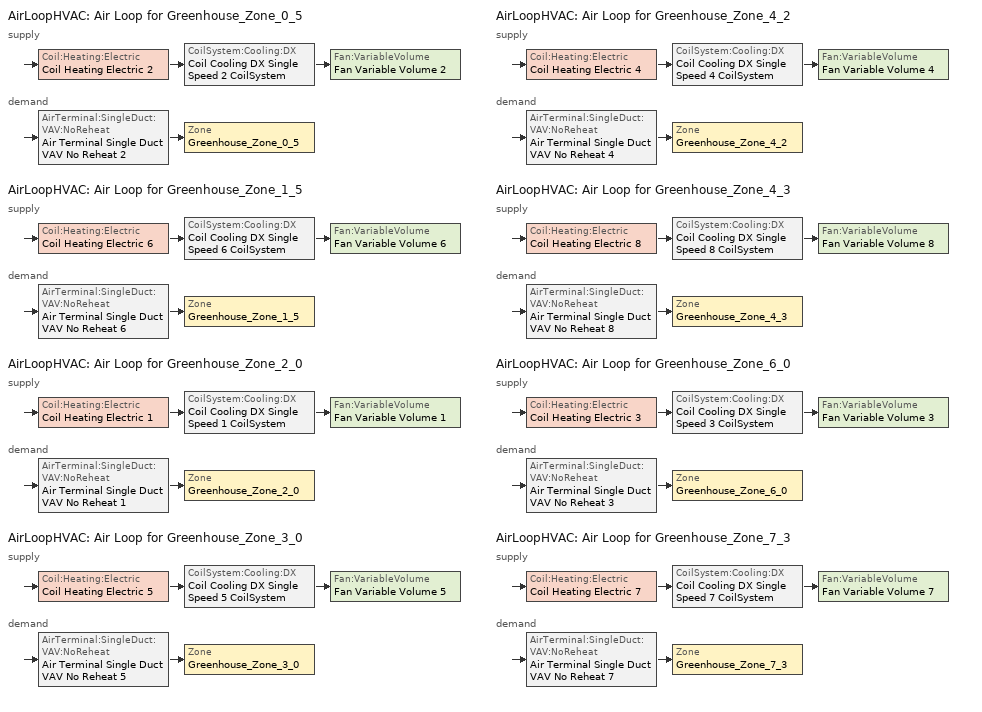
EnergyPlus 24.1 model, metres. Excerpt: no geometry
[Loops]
AirLoopHVAC 'Air Loop for Greenhouse_Zone_0_5'
 supply: Coil:Heating:Electric 'Coil Heating Electric 2' > CoilSystem:Cooling:DX 'Coil Cooling DX Single Speed 2 CoilSystem' > Fan:VariableVolume 'Fan Variable Volume 2'
 demand: AirTerminal:SingleDuct:VAV:NoReheat 'Air Terminal Single Duct VAV No Reheat 2' > Zone 'Greenhouse_Zone_0_5'
AirLoopHVAC 'Air Loop for Greenhouse_Zone_1_5'
 supply: Coil:Heating:Electric 'Coil Heating Electric 6' > CoilSystem:Cooling:DX 'Coil Cooling DX Single Speed 6 CoilSystem' > Fan:VariableVolume 'Fan Variable Volume 6'
 demand: AirTerminal:SingleDuct:VAV:NoReheat 'Air Terminal Single Duct VAV No Reheat 6' > Zone 'Greenhouse_Zone_1_5'
AirLoopHVAC 'Air Loop for Greenhouse_Zone_2_0'
 supply: Coil:Heating:Electric 'Coil Heating Electric 1' > CoilSystem:Cooling:DX 'Coil Cooling DX Single Speed 1 CoilSystem' > Fan:VariableVolume 'Fan Variable Volume 1'
 demand: AirTerminal:SingleDuct:VAV:NoReheat 'Air Terminal Single Duct VAV No Reheat 1' > Zone 'Greenhouse_Zone_2_0'
AirLoopHVAC 'Air Loop for Greenhouse_Zone_3_0'
 supply: Coil:Heating:Electric 'Coil Heating Electric 5' > CoilSystem:Cooling:DX 'Coil Cooling DX Single Speed 5 CoilSystem' > Fan:VariableVolume 'Fan Variable Volume 5'
 demand: AirTerminal:SingleDuct:VAV:NoReheat 'Air Terminal Single Duct VAV No Reheat 5' > Zone 'Greenhouse_Zone_3_0'
AirLoopHVAC 'Air Loop for Greenhouse_Zone_4_2'
 supply: Coil:Heating:Electric 'Coil Heating Electric 4' > CoilSystem:Cooling:DX 'Coil Cooling DX Single Speed 4 CoilSystem' > Fan:VariableVolume 'Fan Variable Volume 4'
 demand: AirTerminal:SingleDuct:VAV:NoReheat 'Air Terminal Single Duct VAV No Reheat 4' > Zone 'Greenhouse_Zone_4_2'
AirLoopHVAC 'Air Loop for Greenhouse_Zone_4_3'
 supply: Coil:Heating:Electric 'Coil Heating Electric 8' > CoilSystem:Cooling:DX 'Coil Cooling DX Single Speed 8 CoilSystem' > Fan:VariableVolume 'Fan Variable Volume 8'
 demand: AirTerminal:SingleDuct:VAV:NoReheat 'Air Terminal Single Duct VAV No Reheat 8' > Zone 'Greenhouse_Zone_4_3'
AirLoopHVAC 'Air Loop for Greenhouse_Zone_6_0'
 supply: Coil:Heating:Electric 'Coil Heating Electric 3' > CoilSystem:Cooling:DX 'Coil Cooling DX Single Speed 3 CoilSystem' > Fan:VariableVolume 'Fan Variable Volume 3'
 demand: AirTerminal:SingleDuct:VAV:NoReheat 'Air Terminal Single Duct VAV No Reheat 3' > Zone 'Greenhouse_Zone_6_0'
AirLoopHVAC 'Air Loop for Greenhouse_Zone_7_3'
 supply: Coil:Heating:Electric 'Coil Heating Electric 7' > CoilSystem:Cooling:DX 'Coil Cooling DX Single Speed 7 CoilSystem' > Fan:VariableVolume 'Fan Variable Volume 7'
 demand: AirTerminal:SingleDuct:VAV:NoReheat 'Air Terminal Single Duct VAV No Reheat 7' > Zone 'Greenhouse_Zone_7_3'
[ZoneControl:Thermostat] Temperature Difference Between Cutout And Setpoint {deltaC}=0
Name | Zone or ZoneList | Control Type Schedule | Control 1
Greenhouse_Zone_0_5 Thermostat | Greenhouse_Zone_0_5 | Greenhouse_Zone_0_5 Thermostat Schedule | Thermostat Setpoint Dual Setpoint 2
Greenhouse_Zone_1_5 Thermostat | Greenhouse_Zone_1_5 | Greenhouse_Zone_1_5 Thermostat Schedule | Thermostat Setpoint Dual Setpoint 6
Greenhouse_Zone_2_0 Thermostat | Greenhouse_Zone_2_0 | Greenhouse_Zone_2_0 Thermostat Schedule | Thermostat Setpoint Dual Setpoint 1
Greenhouse_Zone_3_0 Thermostat | Greenhouse_Zone_3_0 | Greenhouse_Zone_3_0 Thermostat Schedule | Thermostat Setpoint Dual Setpoint 5
Greenhouse_Zone_4_2 Thermostat | Greenhouse_Zone_4_2 | Greenhouse_Zone_4_2 Thermostat Schedule | Thermostat Setpoint Dual Setpoint 4
Greenhouse_Zone_4_3 Thermostat | Greenhouse_Zone_4_3 | Greenhouse_Zone_4_3 Thermostat Schedule | Thermostat Setpoint Dual Setpoint 8
Greenhouse_Zone_6_0 Thermostat | Greenhouse_Zone_6_0 | Greenhouse_Zone_6_0 Thermostat Schedule | Thermostat Setpoint Dual Setpoint 3
Greenhouse_Zone_7_3 Thermostat | Greenhouse_Zone_7_3 | Greenhouse_Zone_7_3 Thermostat Schedule | Thermostat Setpoint Dual Setpoint 7
[ThermostatSetpoint:DualSetpoint]
Name | Heating Setpoint Temperature Schedule | Cooling Setpoint Temperature Schedule
Thermostat Setpoint Dual Setpoint 2 | Heating Schedule 1 | Cooling Schedule 1
Thermostat Setpoint Dual Setpoint 6 | Heating Schedule 5 | Cooling Schedule 5
Thermostat Setpoint Dual Setpoint 1 | Heating Schedule | Cooling Schedule
Thermostat Setpoint Dual Setpoint 5 | Heating Schedule 4 | Cooling Schedule 4
Thermostat Setpoint Dual Setpoint 4 | Heating Schedule 3 | Cooling Schedule 3
Thermostat Setpoint Dual Setpoint 8 | Heating Schedule 7 | Cooling Schedule 7
Thermostat Setpoint Dual Setpoint 3 | Heating Schedule 2 | Cooling Schedule 2
Thermostat Setpoint Dual Setpoint 7 | Heating Schedule 6 | Cooling Schedule 6
[AirTerminal:SingleDuct:VAV:NoReheat] Availability Schedule=Always On Discrete; Maximum Air Flow Rate {m3/s}=Autosize; Zone Minimum Air Flow Input Method=Constant; Constant Minimum Air Flow Fraction=0.3; Fixed Minimum Air Flow Rate {m3/s}=Autosize
Air Terminal Single Duct VAV No Reheat 2; Air Terminal Single Duct VAV No Reheat 6; Air Terminal Single Duct VAV No Reheat 1; Air Terminal Single Duct VAV No Reheat 5; Air Terminal Single Duct VAV No Reheat 4; Air Terminal Single Duct VAV No Reheat 8; Air Terminal Single Duct VAV No Reheat 3; Air Terminal Single Duct VAV No Reheat 7
[Zone equipment]
Greenhouse_Zone_0_5: Air Terminal Single Duct VAV No Reheat 2
Greenhouse_Zone_1_5: Air Terminal Single Duct VAV No Reheat 6
Greenhouse_Zone_2_0: Air Terminal Single Duct VAV No Reheat 1
Greenhouse_Zone_3_0: Air Terminal Single Duct VAV No Reheat 5
Greenhouse_Zone_4_2: Air Terminal Single Duct VAV No Reheat 4
Greenhouse_Zone_4_3: Air Terminal Single Duct VAV No Reheat 8
Greenhouse_Zone_6_0: Air Terminal Single Duct VAV No Reheat 3
Greenhouse_Zone_7_3: Air Terminal Single Duct VAV No Reheat 7
[Sizing:Zone] Zone Cooling Design Supply Air Temperature Input Method=SupplyAirTemperature; Zone Cooling Design Supply Air Temperature {C}=15; Zone Cooling Design Supply Air Temperature Difference {deltaC}=11.11; Zone Heating Design Supply Air Temperature Input Method=SupplyAirTemperature; Zone Heating Design Supply Air Temperature {C}=40; Zone Heating Design Supply Air Temperature Difference {deltaC}=11.11; Zone Cooling Design Supply Air Humidity Ratio {kgWater/kgDryAir}=0.008; Zone Heating Design Supply Air Humidity Ratio {kgWater/kgDryAir}=0.008; Cooling Design Air Flow Method=DesignDay; Cooling Design Air Flow Rate {m3/s}=100; Cooling Minimum Air Flow per Zone Floor Area {m3/s-m2}=0.000762; Cooling Minimum Air Flow {m3/s}=0; Cooling Minimum Air Flow Fraction=0; Heating Design Air Flow Method=DesignDay; Heating Design Air Flow Rate {m3/s}=100; Heating Maximum Air Flow per Zone Floor Area {m3/s-m2}=0.002032; Heating Maximum Air Flow {m3/s}=0.141576; Heating Maximum Air Flow Fraction=0.3; Account for Dedicated Outdoor Air System=No; Zone Load Sizing Method=Sensible Load Only No Latent Load; Zone Latent Cooling Design Supply Air Humidity Ratio Input Method=HumidityRatioDifference; Zone Cooling Design Supply Air Humidity Ratio Difference {kgWater/kgDryAir}=0.005; Zone Latent Heating Design Supply Air Humidity Ratio Input Method=HumidityRatioDifference; Zone Humidification Design Supply Air Humidity Ratio Difference {kgWater/kgDryAir}=0.005
Name | Design Specification Outdoor Air Object
Greenhouse_Zone_0_5 | Greenhouse_Zone_0_5 Zero air DSOA
Greenhouse_Zone_1_5 | Greenhouse_Zone_1_5 Zero air DSOA
Greenhouse_Zone_2_0 | Greenhouse_Zone_2_0 Zero air DSOA
Greenhouse_Zone_3_0 | Greenhouse_Zone_3_0 Zero air DSOA
Greenhouse_Zone_4_2 | Greenhouse_Zone_4_2 Zero air DSOA
Greenhouse_Zone_4_3 | Greenhouse_Zone_4_3 Zero air DSOA
Greenhouse_Zone_6_0 | Greenhouse_Zone_6_0 Zero air DSOA
Greenhouse_Zone_7_3 | Greenhouse_Zone_7_3 Zero air DSOA
[DesignSpecification:OutdoorAir] Outdoor Air Method=Sum; Outdoor Air Flow per Person {m3/s-person}=0; Outdoor Air Flow per Zone Floor Area {m3/s-m2}=0; Outdoor Air Flow per Zone {m3/s}=0; Outdoor Air Flow Air Changes per Hour {1/hr}=0
Greenhouse_Zone_0_5 Zero air DSOA; Greenhouse_Zone_1_5 Zero air DSOA; Greenhouse_Zone_2_0 Zero air DSOA; Greenhouse_Zone_3_0 Zero air DSOA; Greenhouse_Zone_4_2 Zero air DSOA; Greenhouse_Zone_4_3 Zero air DSOA; Greenhouse_Zone_6_0 Zero air DSOA; Greenhouse_Zone_7_3 Zero air DSOA
[AirLoopHVAC] Design Supply Air Flow Rate {m3/s}=AutoSize; Design Return Air Flow Fraction of Supply Air Flow=1
Air Loop for Greenhouse_Zone_0_5; Air Loop for Greenhouse_Zone_1_5; Air Loop for Greenhouse_Zone_2_0; Air Loop for Greenhouse_Zone_3_0; Air Loop for Greenhouse_Zone_4_2; Air Loop for Greenhouse_Zone_4_3; Air Loop for Greenhouse_Zone_6_0; Air Loop for Greenhouse_Zone_7_3
[Sizing:System] Type of Load to Size On=Sensible; Design Outdoor Air Flow Rate {m3/s}=0.1; Central Heating Maximum System Air Flow Ratio=0.3; Preheat Design Temperature {C}=7; Preheat Design Humidity Ratio {kgWater/kgDryAir}=0.008; Precool Design Temperature {C}=12.8; Precool Design Humidity Ratio {kgWater/kgDryAir}=0.008; Central Cooling Design Supply Air Temperature {C}=13; Central Heating Design Supply Air Temperature {C}=40; Type of Zone Sum to Use=Coincident; 100% Outdoor Air in Cooling=No; 100% Outdoor Air in Heating=No; Central Cooling Design Supply Air Humidity Ratio {kgWater/kgDryAir}=0.0085; Central Heating Design Supply Air Humidity Ratio {kgWater/kgDryAir}=0.008; Cooling Supply Air Flow Rate Method=DesignDay; Cooling Supply Air Flow Rate {m3/s}=0; Cooling Supply Air Flow Rate Per Floor Area {m3/s-m2}=0.00996765; Cooling Fraction of Autosized Cooling Supply Air Flow Rate=1; Cooling Supply Air Flow Rate Per Unit Cooling Capacity {m3/s-W}=3.94755e-05; Heating Supply Air Flow Rate Method=DesignDay; Heating Supply Air Flow Rate {m3/s}=0; Heating Supply Air Flow Rate Per Floor Area {m3/s-m2}=0.00996765; Heating Fraction of Autosized Heating Supply Air Flow Rate=1; Heating Fraction of Autosized Cooling Supply Air Flow Rate=1; Heating Supply Air Flow Rate Per Unit Heating Capacity {m3/s-W}=3.15882e-05; System Outdoor Air Method=ZoneSum; Zone Maximum Outdoor Air Fraction=1; Cooling Design Capacity Method=CoolingDesignCapacity; Cooling Design Capacity {W}=Autosize; Cooling Design Capacity Per Floor Area {W/m2}=234.7; Fraction of Autosized Cooling Design Capacity=1; Heating Design Capacity Method=HeatingDesignCapacity; Heating Design Capacity {W}=Autosize; Heating Design Capacity Per Floor Area {W/m2}=157; Fraction of Autosized Heating Design Capacity=1; Central Cooling Capacity Control Method=OnOff; Occupant Diversity=Autosize
Air Loop for Greenhouse_Zone_0_5; Air Loop for Greenhouse_Zone_1_5; Air Loop for Greenhouse_Zone_2_0; Air Loop for Greenhouse_Zone_3_0; Air Loop for Greenhouse_Zone_4_2; Air Loop for Greenhouse_Zone_4_3; Air Loop for Greenhouse_Zone_6_0; Air Loop for Greenhouse_Zone_7_3
[Coil:Heating:Electric] Efficiency=0.99; Nominal Capacity {W}=Autosize
Name | Availability Schedule
Coil Heating Electric 2 | HVAC_Schedule_Greenhouse_Zone_0_5
Coil Heating Electric 6 | HVAC_Schedule_Greenhouse_Zone_1_5
Coil Heating Electric 1 | HVAC_Schedule_Greenhouse_Zone_2_0
Coil Heating Electric 5 | HVAC_Schedule_Greenhouse_Zone_3_0
Coil Heating Electric 4 | HVAC_Schedule_Greenhouse_Zone_4_2
Coil Heating Electric 8 | HVAC_Schedule_Greenhouse_Zone_4_3
Coil Heating Electric 3 | HVAC_Schedule_Greenhouse_Zone_6_0
Coil Heating Electric 7 | HVAC_Schedule_Greenhouse_Zone_7_3
[SetpointManager:MixedAir] Control Variable=Temperature
Node 80 OS Default SPM; Node 81 OS Default SPM; Node 116 OS Default SPM; Node 117 OS Default SPM; Node 71 OS Default SPM; Node 72 OS Default SPM; Node 107 OS Default SPM; Node 108 OS Default SPM; Node 98 OS Default SPM; Node 99 OS Default SPM; Node 134 OS Default SPM; Node 135 OS Default SPM; Node 89 OS Default SPM; Node 90 OS Default SPM; Node 125 OS Default SPM; Node 126 OS Default SPM
[CoilSystem:Cooling:DX]
Name | Availability Schedule | Cooling Coil
Coil Cooling DX Single Speed 2 CoilSystem | HVAC_Schedule_Greenhouse_Zone_0_5 | Coil Cooling DX Single Speed 2
Coil Cooling DX Single Speed 6 CoilSystem | HVAC_Schedule_Greenhouse_Zone_1_5 | Coil Cooling DX Single Speed 6
Coil Cooling DX Single Speed 1 CoilSystem | HVAC_Schedule_Greenhouse_Zone_2_0 | Coil Cooling DX Single Speed 1
Coil Cooling DX Single Speed 5 CoilSystem | HVAC_Schedule_Greenhouse_Zone_3_0 | Coil Cooling DX Single Speed 5
Coil Cooling DX Single Speed 4 CoilSystem | HVAC_Schedule_Greenhouse_Zone_4_2 | Coil Cooling DX Single Speed 4
Coil Cooling DX Single Speed 8 CoilSystem | HVAC_Schedule_Greenhouse_Zone_4_3 | Coil Cooling DX Single Speed 8
Coil Cooling DX Single Speed 3 CoilSystem | HVAC_Schedule_Greenhouse_Zone_6_0 | Coil Cooling DX Single Speed 3
Coil Cooling DX Single Speed 7 CoilSystem | HVAC_Schedule_Greenhouse_Zone_7_3 | Coil Cooling DX Single Speed 7
[Coil:Cooling:DX:SingleSpeed] Gross Rated Total Cooling Capacity {W}=Autosize; Gross Rated Sensible Heat Ratio=Autosize; Gross Rated Cooling COP {W/W}=3; Rated Air Flow Rate {m3/s}=Autosize; Rated Evaporator Fan Power Per Volume Flow Rate 2017 {W/(m3/s)}=773.3; Rated Evaporator Fan Power Per Volume Flow Rate 2023 {W/(m3/s)}=934.4; Minimum Outdoor Dry-Bulb Temperature for Compressor Operation {C}=-25; Nominal Time for Condensate Removal to Begin {s}=0; Ratio of Initial Moisture Evaporation Rate and Steady State Latent Capacity=0; Maximum Cycling Rate {cycles/hr}=0; Latent Capacity Time Constant {s}=0; Condenser Type=AirCooled; Evaporative Condenser Effectiveness=0.9; Evaporative Condenser Air Flow Rate {m3/s}=Autosize; Evaporative Condenser Pump Rated Power Consumption {W}=Autosize; Crankcase Heater Capacity {W}=0; Maximum Outdoor Dry-Bulb Temperature for Crankcase Heater Operation {C}=10; Basin Heater Capacity {W/K}=0; Basin Heater Setpoint Temperature {C}=2
Name | Availability Schedule | Total Cooling Capacity Function of Temperature Curve | Total Cooling Capacity Function of Flow Fraction Curve | Energy Input Ratio Function of Temperature Curve | Energy Input Ratio Function of Flow Fraction Curve | Part Load Fraction Correlation Curve
Coil Cooling DX Single Speed 2 | HVAC_Schedule_Greenhouse_Zone_0_5 | Curve Biquadratic 3 | Curve Quadratic 4 | Curve Biquadratic 4 | Curve Quadratic 5 | Curve Quadratic 6
Coil Cooling DX Single Speed 6 | HVAC_Schedule_Greenhouse_Zone_1_5 | Curve Biquadratic 11 | Curve Quadratic 16 | Curve Biquadratic 12 | Curve Quadratic 17 | Curve Quadratic 18
Coil Cooling DX Single Speed 1 | HVAC_Schedule_Greenhouse_Zone_2_0 | Curve Biquadratic 1 | Curve Quadratic 1 | Curve Biquadratic 2 | Curve Quadratic 2 | Curve Quadratic 3
Coil Cooling DX Single Speed 5 | HVAC_Schedule_Greenhouse_Zone_3_0 | Curve Biquadratic 9 | Curve Quadratic 13 | Curve Biquadratic 10 | Curve Quadratic 14 | Curve Quadratic 15
Coil Cooling DX Single Speed 4 | HVAC_Schedule_Greenhouse_Zone_4_2 | Curve Biquadratic 7 | Curve Quadratic 10 | Curve Biquadratic 8 | Curve Quadratic 11 | Curve Quadratic 12
Coil Cooling DX Single Speed 8 | HVAC_Schedule_Greenhouse_Zone_4_3 | Curve Biquadratic 15 | Curve Quadratic 22 | Curve Biquadratic 16 | Curve Quadratic 23 | Curve Quadratic 24
Coil Cooling DX Single Speed 3 | HVAC_Schedule_Greenhouse_Zone_6_0 | Curve Biquadratic 5 | Curve Quadratic 7 | Curve Biquadratic 6 | Curve Quadratic 8 | Curve Quadratic 9
Coil Cooling DX Single Speed 7 | HVAC_Schedule_Greenhouse_Zone_7_3 | Curve Biquadratic 13 | Curve Quadratic 19 | Curve Biquadratic 14 | Curve Quadratic 20 | Curve Quadratic 21
[Fan:VariableVolume] Fan Total Efficiency=0.6045; Pressure Rise {Pa}=75; Maximum Flow Rate {m3/s}=AutoSize; Fan Power Minimum Flow Rate Input Method=FixedFlowRate; Fan Power Minimum Flow Fraction=0; Fan Power Minimum Air Flow Rate {m3/s}=0; Motor Efficiency=0.93; Motor In Airstream Fraction=1; Fan Power Coefficient 1=0.0407599; Fan Power Coefficient 2=0.088045; Fan Power Coefficient 3=-0.0729261; Fan Power Coefficient 4=0.94374; Fan Power Coefficient 5=0
Name | Availability Schedule
Fan Variable Volume 2 | HVAC_Schedule_Greenhouse_Zone_0_5
Fan Variable Volume 6 | HVAC_Schedule_Greenhouse_Zone_1_5
Fan Variable Volume 1 | HVAC_Schedule_Greenhouse_Zone_2_0
Fan Variable Volume 5 | HVAC_Schedule_Greenhouse_Zone_3_0
Fan Variable Volume 4 | HVAC_Schedule_Greenhouse_Zone_4_2
Fan Variable Volume 8 | HVAC_Schedule_Greenhouse_Zone_4_3
Fan Variable Volume 3 | HVAC_Schedule_Greenhouse_Zone_6_0
Fan Variable Volume 7 | HVAC_Schedule_Greenhouse_Zone_7_3
[SetpointManager:Scheduled] Control Variable=Temperature
Name | Schedule
Setpoint Manager Scheduled 3 | Cooling Schedule 1
Setpoint Manager Scheduled 7 | Cooling Schedule 5
Setpoint Manager Scheduled 2 | Cooling Schedule
Setpoint Manager Scheduled 6 | Cooling Schedule 4
Setpoint Manager Scheduled 5 | Cooling Schedule 3
Setpoint Manager Scheduled 9 | Cooling Schedule 7
Setpoint Manager Scheduled 4 | Cooling Schedule 2
Setpoint Manager Scheduled 8 | Cooling Schedule 6
[Schedule:Constant]
Always On Discrete: Hourly Value=1
[Schedule:Compact]
Greenhouse_Zone_0_5 Thermostat Schedule; Greenhouse_Zone_1_5 Thermostat Schedule; Greenhouse_Zone_2_0 Thermostat Schedule; Greenhouse_Zone_3_0 Thermostat Schedule; Greenhouse_Zone_4_2 Thermostat Schedule; Greenhouse_Zone_4_3 Thermostat Schedule; Greenhouse_Zone_6_0 Thermostat Schedule; Greenhouse_Zone_7_3 Thermostat Schedule: Through: 12/31, For: AllDays, Until: 24:00, 4
[Schedule:Day:Interval]
Schedule Day 4; Schedule Day 24; Schedule Day 1; Schedule Day 21; Schedule Day 11; Schedule Day 30; Schedule Day 27: No, 24:00, 18
Schedule Day 5; Schedule Day 25; Schedule Day 2; Schedule Day 22; Schedule Day 31; Schedule Day 7; Schedule Day 28: No, 24:00, 19
Schedule Day 10: No, 24:00, 17
Schedule Day 8: No, 24:00, 20
Schedule Day 13; Schedule Day 15; Schedule Day 17; Schedule Day 19; Schedule Day 33; Schedule Day 35; Schedule Day 37; Schedule Day 39: No, 24:00, 0
Schedule Day 14; Schedule Day 16; Schedule Day 18; Schedule Day 20: No, 02:00, 0, 03:00, 1, 24:00, 0
Schedule Day 34; Schedule Day 36; Schedule Day 38; Schedule Day 40: No, 01:00, 0, 02:00, 1, 24:00, 0
[Schedule:Week:Daily]
Heating Schedule 1 Week Rule - Jan1-Dec31: Schedule Day 4, Schedule Day 4, Schedule Day 4, Schedule Day 4, Schedule Day 4, Schedule Day 4, Schedule Day 4, Schedule Day 4, Schedule Day 4, Schedule Day 4, Schedule Day 4, Schedule Day 4
Cooling Schedule 1 Week Rule - Jan1-Dec31: Schedule Day 5, Schedule Day 5, Schedule Day 5, Schedule Day 5, Schedule Day 5, Schedule Day 5, Schedule Day 5, Schedule Day 5, Schedule Day 5, Schedule Day 5, Schedule Day 5, Schedule Day 5
Heating Schedule 5 Week Rule - Jan1-Dec31: Schedule Day 24, Schedule Day 24, Schedule Day 24, Schedule Day 24, Schedule Day 24, Schedule Day 24, Schedule Day 24, Schedule Day 24, Schedule Day 24, Schedule Day 24, Schedule Day 24, Schedule Day 24
Cooling Schedule 5 Week Rule - Jan1-Dec31: Schedule Day 25, Schedule Day 25, Schedule Day 25, Schedule Day 25, Schedule Day 25, Schedule Day 25, Schedule Day 25, Schedule Day 25, Schedule Day 25, Schedule Day 25, Schedule Day 25, Schedule Day 25
Heating Schedule Week Rule - Jan1-Dec31: Schedule Day 1, Schedule Day 1, Schedule Day 1, Schedule Day 1, Schedule Day 1, Schedule Day 1, Schedule Day 1, Schedule Day 1, Schedule Day 1, Schedule Day 1, Schedule Day 1, Schedule Day 1
Cooling Schedule Week Rule - Jan1-Dec31: Schedule Day 2, Schedule Day 2, Schedule Day 2, Schedule Day 2, Schedule Day 2, Schedule Day 2, Schedule Day 2, Schedule Day 2, Schedule Day 2, Schedule Day 2, Schedule Day 2, Schedule Day 2
Heating Schedule 4 Week Rule - Jan1-Dec31: Schedule Day 21, Schedule Day 21, Schedule Day 21, Schedule Day 21, Schedule Day 21, Schedule Day 21, Schedule Day 21, Schedule Day 21, Schedule Day 21, Schedule Day 21, Schedule Day 21, Schedule Day 21
Cooling Schedule 4 Week Rule - Jan1-Dec31: Schedule Day 22, Schedule Day 22, Schedule Day 22, Schedule Day 22, Schedule Day 22, Schedule Day 22, Schedule Day 22, Schedule Day 22, Schedule Day 22, Schedule Day 22, Schedule Day 22, Schedule Day 22
Heating Schedule 3 Week Rule - Jan1-Dec31: Schedule Day 10, Schedule Day 10, Schedule Day 10, Schedule Day 10, Schedule Day 10, Schedule Day 10, Schedule Day 10, Schedule Day 10, Schedule Day 10, Schedule Day 10, Schedule Day 10, Schedule Day 10
Cooling Schedule 3 Week Rule - Jan1-Dec31: Schedule Day 11, Schedule Day 11, Schedule Day 11, Schedule Day 11, Schedule Day 11, Schedule Day 11, Schedule Day 11, Schedule Day 11, Schedule Day 11, Schedule Day 11, Schedule Day 11, Schedule Day 11
Heating Schedule 7 Week Rule - Jan1-Dec31: Schedule Day 30, Schedule Day 30, Schedule Day 30, Schedule Day 30, Schedule Day 30, Schedule Day 30, Schedule Day 30, Schedule Day 30, Schedule Day 30, Schedule Day 30, Schedule Day 30, Schedule Day 30
Cooling Schedule 7 Week Rule - Jan1-Dec31: Schedule Day 31, Schedule Day 31, Schedule Day 31, Schedule Day 31, Schedule Day 31, Schedule Day 31, Schedule Day 31, Schedule Day 31, Schedule Day 31, Schedule Day 31, Schedule Day 31, Schedule Day 31
Heating Schedule 2 Week Rule - Jan1-Dec31: Schedule Day 7, Schedule Day 7, Schedule Day 7, Schedule Day 7, Schedule Day 7, Schedule Day 7, Schedule Day 7, Schedule Day 7, Schedule Day 7, Schedule Day 7, Schedule Day 7, Schedule Day 7
Cooling Schedule 2 Week Rule - Jan1-Dec31: Schedule Day 8, Schedule Day 8, Schedule Day 8, Schedule Day 8, Schedule Day 8, Schedule Day 8, Schedule Day 8, Schedule Day 8, Schedule Day 8, Schedule Day 8, Schedule Day 8, Schedule Day 8
Heating Schedule 6 Week Rule - Jan1-Dec31: Schedule Day 27, Schedule Day 27, Schedule Day 27, Schedule Day 27, Schedule Day 27, Schedule Day 27, Schedule Day 27, Schedule Day 27, Schedule Day 27, Schedule Day 27, Schedule Day 27, Schedule Day 27
Cooling Schedule 6 Week Rule - Jan1-Dec31: Schedule Day 28, Schedule Day 28, Schedule Day 28, Schedule Day 28, Schedule Day 28, Schedule Day 28, Schedule Day 28, Schedule Day 28, Schedule Day 28, Schedule Day 28, Schedule Day 28, Schedule Day 28
HVAC_Schedule_Greenhouse_Zone_0_5 Week Rule - Jan1-Feb21; HVAC_Schedule_Greenhouse_Zone_0_5 Week Rule - Mar1-Dec31: Schedule Day 15, Schedule Day 15, Schedule Day 15, Schedule Day 15, Schedule Day 15, Schedule Day 15, Schedule Day 15, Schedule Day 15, Schedule Day 15, Schedule Day 15, Schedule Day 15, Schedule Day 15
HVAC_Schedule_Greenhouse_Zone_0_5 Week Rule - Feb22-Feb28: Schedule Day 15, Schedule Day 15, Schedule Day 15, Schedule Day 15, Schedule Day 15, Schedule Day 15, Schedule Day 16, Schedule Day 15, Schedule Day 15, Schedule Day 15, Schedule Day 15, Schedule Day 15
HVAC_Schedule_Greenhouse_Zone_1_5 Week Rule - Jan1-Feb21; HVAC_Schedule_Greenhouse_Zone_1_5 Week Rule - Mar1-Dec31: Schedule Day 35, Schedule Day 35, Schedule Day 35, Schedule Day 35, Schedule Day 35, Schedule Day 35, Schedule Day 35, Schedule Day 35, Schedule Day 35, Schedule Day 35, Schedule Day 35, Schedule Day 35
HVAC_Schedule_Greenhouse_Zone_1_5 Week Rule - Feb22-Feb28: Schedule Day 35, Schedule Day 35, Schedule Day 35, Schedule Day 35, Schedule Day 35, Schedule Day 35, Schedule Day 36, Schedule Day 35, Schedule Day 35, Schedule Day 35, Schedule Day 35, Schedule Day 35
HVAC_Schedule_Greenhouse_Zone_2_0 Week Rule - Jan1-Feb21; HVAC_Schedule_Greenhouse_Zone_2_0 Week Rule - Mar1-Dec31: Schedule Day 13, Schedule Day 13, Schedule Day 13, Schedule Day 13, Schedule Day 13, Schedule Day 13, Schedule Day 13, Schedule Day 13, Schedule Day 13, Schedule Day 13, Schedule Day 13, Schedule Day 13
HVAC_Schedule_Greenhouse_Zone_2_0 Week Rule - Feb22-Feb28: Schedule Day 13, Schedule Day 13, Schedule Day 13, Schedule Day 13, Schedule Day 13, Schedule Day 13, Schedule Day 14, Schedule Day 13, Schedule Day 13, Schedule Day 13, Schedule Day 13, Schedule Day 13
HVAC_Schedule_Greenhouse_Zone_3_0 Week Rule - Jan1-Feb21; HVAC_Schedule_Greenhouse_Zone_3_0 Week Rule - Mar1-Dec31: Schedule Day 33, Schedule Day 33, Schedule Day 33, Schedule Day 33, Schedule Day 33, Schedule Day 33, Schedule Day 33, Schedule Day 33, Schedule Day 33, Schedule Day 33, Schedule Day 33, Schedule Day 33
HVAC_Schedule_Greenhouse_Zone_3_0 Week Rule - Feb22-Feb28: Schedule Day 33, Schedule Day 33, Schedule Day 33, Schedule Day 33, Schedule Day 33, Schedule Day 33, Schedule Day 34, Schedule Day 33, Schedule Day 33, Schedule Day 33, Schedule Day 33, Schedule Day 33
HVAC_Schedule_Greenhouse_Zone_4_2 Week Rule - Jan1-Feb21; HVAC_Schedule_Greenhouse_Zone_4_2 Week Rule - Mar1-Dec31: Schedule Day 19, Schedule Day 19, Schedule Day 19, Schedule Day 19, Schedule Day 19, Schedule Day 19, Schedule Day 19, Schedule Day 19, Schedule Day 19, Schedule Day 19, Schedule Day 19, Schedule Day 19
HVAC_Schedule_Greenhouse_Zone_4_2 Week Rule - Feb22-Feb28: Schedule Day 19, Schedule Day 19, Schedule Day 19, Schedule Day 19, Schedule Day 19, Schedule Day 19, Schedule Day 20, Schedule Day 19, Schedule Day 19, Schedule Day 19, Schedule Day 19, Schedule Day 19
HVAC_Schedule_Greenhouse_Zone_4_3 Week Rule - Jan1-Feb21; HVAC_Schedule_Greenhouse_Zone_4_3 Week Rule - Mar1-Dec31: Schedule Day 39, Schedule Day 39, Schedule Day 39, Schedule Day 39, Schedule Day 39, Schedule Day 39, Schedule Day 39, Schedule Day 39, Schedule Day 39, Schedule Day 39, Schedule Day 39, Schedule Day 39
HVAC_Schedule_Greenhouse_Zone_4_3 Week Rule - Feb22-Feb28: Schedule Day 39, Schedule Day 39, Schedule Day 39, Schedule Day 39, Schedule Day 39, Schedule Day 39, Schedule Day 40, Schedule Day 39, Schedule Day 39, Schedule Day 39, Schedule Day 39, Schedule Day 39
HVAC_Schedule_Greenhouse_Zone_6_0 Week Rule - Jan1-Feb21; HVAC_Schedule_Greenhouse_Zone_6_0 Week Rule - Mar1-Dec31: Schedule Day 17, Schedule Day 17, Schedule Day 17, Schedule Day 17, Schedule Day 17, Schedule Day 17, Schedule Day 17, Schedule Day 17, Schedule Day 17, Schedule Day 17, Schedule Day 17, Schedule Day 17
HVAC_Schedule_Greenhouse_Zone_6_0 Week Rule - Feb22-Feb28: Schedule Day 17, Schedule Day 17, Schedule Day 17, Schedule Day 17, Schedule Day 17, Schedule Day 17, Schedule Day 18, Schedule Day 17, Schedule Day 17, Schedule Day 17, Schedule Day 17, Schedule Day 17
HVAC_Schedule_Greenhouse_Zone_7_3 Week Rule - Jan1-Feb21; HVAC_Schedule_Greenhouse_Zone_7_3 Week Rule - Mar1-Dec31: Schedule Day 37, Schedule Day 37, Schedule Day 37, Schedule Day 37, Schedule Day 37, Schedule Day 37, Schedule Day 37, Schedule Day 37, Schedule Day 37, Schedule Day 37, Schedule Day 37, Schedule Day 37
HVAC_Schedule_Greenhouse_Zone_7_3 Week Rule - Feb22-Feb28: Schedule Day 37, Schedule Day 37, Schedule Day 37, Schedule Day 37, Schedule Day 37, Schedule Day 37, Schedule Day 38, Schedule Day 37, Schedule Day 37, Schedule Day 37, Schedule Day 37, Schedule Day 37
[Schedule:Year]
Heating Schedule 1: Heating Schedule 1 Week Rule - Jan1-Dec31, 1, 1, 12, 31
Cooling Schedule 1: Cooling Schedule 1 Week Rule - Jan1-Dec31, 1, 1, 12, 31
Heating Schedule 5: Heating Schedule 5 Week Rule - Jan1-Dec31, 1, 1, 12, 31
Cooling Schedule 5: Cooling Schedule 5 Week Rule - Jan1-Dec31, 1, 1, 12, 31
Heating Schedule: Heating Schedule Week Rule - Jan1-Dec31, 1, 1, 12, 31
Cooling Schedule: Cooling Schedule Week Rule - Jan1-Dec31, 1, 1, 12, 31
Heating Schedule 4: Heating Schedule 4 Week Rule - Jan1-Dec31, 1, 1, 12, 31
Cooling Schedule 4: Cooling Schedule 4 Week Rule - Jan1-Dec31, 1, 1, 12, 31
Heating Schedule 3: Heating Schedule 3 Week Rule - Jan1-Dec31, 1, 1, 12, 31
Cooling Schedule 3: Cooling Schedule 3 Week Rule - Jan1-Dec31, 1, 1, 12, 31
Heating Schedule 7: Heating Schedule 7 Week Rule - Jan1-Dec31, 1, 1, 12, 31
Cooling Schedule 7: Cooling Schedule 7 Week Rule - Jan1-Dec31, 1, 1, 12, 31
Heating Schedule 2: Heating Schedule 2 Week Rule - Jan1-Dec31, 1, 1, 12, 31
Cooling Schedule 2: Cooling Schedule 2 Week Rule - Jan1-Dec31, 1, 1, 12, 31
Heating Schedule 6: Heating Schedule 6 Week Rule - Jan1-Dec31, 1, 1, 12, 31
Cooling Schedule 6: Cooling Schedule 6 Week Rule - Jan1-Dec31, 1, 1, 12, 31
HVAC_Schedule_Greenhouse_Zone_0_5: HVAC_Schedule_Greenhouse_Zone_0_5 Week Rule - Jan1-Feb21, 1, 1, 2, 21, HVAC_Schedule_Greenhouse_Zone_0_5 Week Rule - Feb22-Feb28, 2, 22, 2, 28, HVAC_Schedule_Greenhouse_Zone_0_5 Week Rule - Mar1-Dec31, 3, 1, 12, 31
HVAC_Schedule_Greenhouse_Zone_1_5: HVAC_Schedule_Greenhouse_Zone_1_5 Week Rule - Jan1-Feb21, 1, 1, 2, 21, HVAC_Schedule_Greenhouse_Zone_1_5 Week Rule - Feb22-Feb28, 2, 22, 2, 28, HVAC_Schedule_Greenhouse_Zone_1_5 Week Rule - Mar1-Dec31, 3, 1, 12, 31
HVAC_Schedule_Greenhouse_Zone_2_0: HVAC_Schedule_Greenhouse_Zone_2_0 Week Rule - Jan1-Feb21, 1, 1, 2, 21, HVAC_Schedule_Greenhouse_Zone_2_0 Week Rule - Feb22-Feb28, 2, 22, 2, 28, HVAC_Schedule_Greenhouse_Zone_2_0 Week Rule - Mar1-Dec31, 3, 1, 12, 31
HVAC_Schedule_Greenhouse_Zone_3_0: HVAC_Schedule_Greenhouse_Zone_3_0 Week Rule - Jan1-Feb21, 1, 1, 2, 21, HVAC_Schedule_Greenhouse_Zone_3_0 Week Rule - Feb22-Feb28, 2, 22, 2, 28, HVAC_Schedule_Greenhouse_Zone_3_0 Week Rule - Mar1-Dec31, 3, 1, 12, 31
HVAC_Schedule_Greenhouse_Zone_4_2: HVAC_Schedule_Greenhouse_Zone_4_2 Week Rule - Jan1-Feb21, 1, 1, 2, 21, HVAC_Schedule_Greenhouse_Zone_4_2 Week Rule - Feb22-Feb28, 2, 22, 2, 28, HVAC_Schedule_Greenhouse_Zone_4_2 Week Rule - Mar1-Dec31, 3, 1, 12, 31
HVAC_Schedule_Greenhouse_Zone_4_3: HVAC_Schedule_Greenhouse_Zone_4_3 Week Rule - Jan1-Feb21, 1, 1, 2, 21, HVAC_Schedule_Greenhouse_Zone_4_3 Week Rule - Feb22-Feb28, 2, 22, 2, 28, HVAC_Schedule_Greenhouse_Zone_4_3 Week Rule - Mar1-Dec31, 3, 1, 12, 31
HVAC_Schedule_Greenhouse_Zone_6_0: HVAC_Schedule_Greenhouse_Zone_6_0 Week Rule - Jan1-Feb21, 1, 1, 2, 21, HVAC_Schedule_Greenhouse_Zone_6_0 Week Rule - Feb22-Feb28, 2, 22, 2, 28, HVAC_Schedule_Greenhouse_Zone_6_0 Week Rule - Mar1-Dec31, 3, 1, 12, 31
HVAC_Schedule_Greenhouse_Zone_7_3: HVAC_Schedule_Greenhouse_Zone_7_3 Week Rule - Jan1-Feb21, 1, 1, 2, 21, HVAC_Schedule_Greenhouse_Zone_7_3 Week Rule - Feb22-Feb28, 2, 22, 2, 28, HVAC_Schedule_Greenhouse_Zone_7_3 Week Rule - Mar1-Dec31, 3, 1, 12, 31
[Curve:Biquadratic] Minimum Value of x {BasedOnField A2}=17; Maximum Value of x {BasedOnField A2}=22; Minimum Value of y {BasedOnField A3}=13; Maximum Value of y {BasedOnField A3}=46
Name | Coefficient1 Constant | Coefficient2 x | Coefficient3 x**2 | Coefficient4 y | Coefficient5 y**2 | Coefficient6 x*y
Curve Biquadratic 3; Curve Biquadratic 11; Curve Biquadratic 1; Curve Biquadratic 9; Curve Biquadratic 7; Curve Biquadratic 15; Curve Biquadratic 5; Curve Biquadratic 13 | 0.942588 | 0.00954335 | 0.00068377 | -0.0110427 | 5.249e-06 | -9.72e-06
Curve Biquadratic 4; Curve Biquadratic 12; Curve Biquadratic 2; Curve Biquadratic 10; Curve Biquadratic 8; Curve Biquadratic 16; Curve Biquadratic 6; Curve Biquadratic 14 | 0.342414 | 0.034885 | -0.0006237 | 0.00497722 | 0.000437951 | -0.000728028
[Curve:Quadratic]
Name | Coefficient1 Constant | Coefficient2 x | Coefficient3 x**2 | Minimum Value of x {BasedOnField A2} | Maximum Value of x {BasedOnField A2}
Curve Quadratic 4; Curve Quadratic 16; Curve Quadratic 1; Curve Quadratic 13; Curve Quadratic 10; Curve Quadratic 22; Curve Quadratic 7; Curve Quadratic 19 | 0.8 | 0.2 | 0 | 0.5 | 1.5
Curve Quadratic 5; Curve Quadratic 17; Curve Quadratic 2; Curve Quadratic 14; Curve Quadratic 11; Curve Quadratic 23; Curve Quadratic 8; Curve Quadratic 20 | 1.1552 | -0.1808 | 0.0256 | 0.5 | 1.5
Curve Quadratic 6; Curve Quadratic 18; Curve Quadratic 3; Curve Quadratic 15; Curve Quadratic 12; Curve Quadratic 24; Curve Quadratic 9; Curve Quadratic 21 | 0.85 | 0.15 | 0 | 0 | 1
